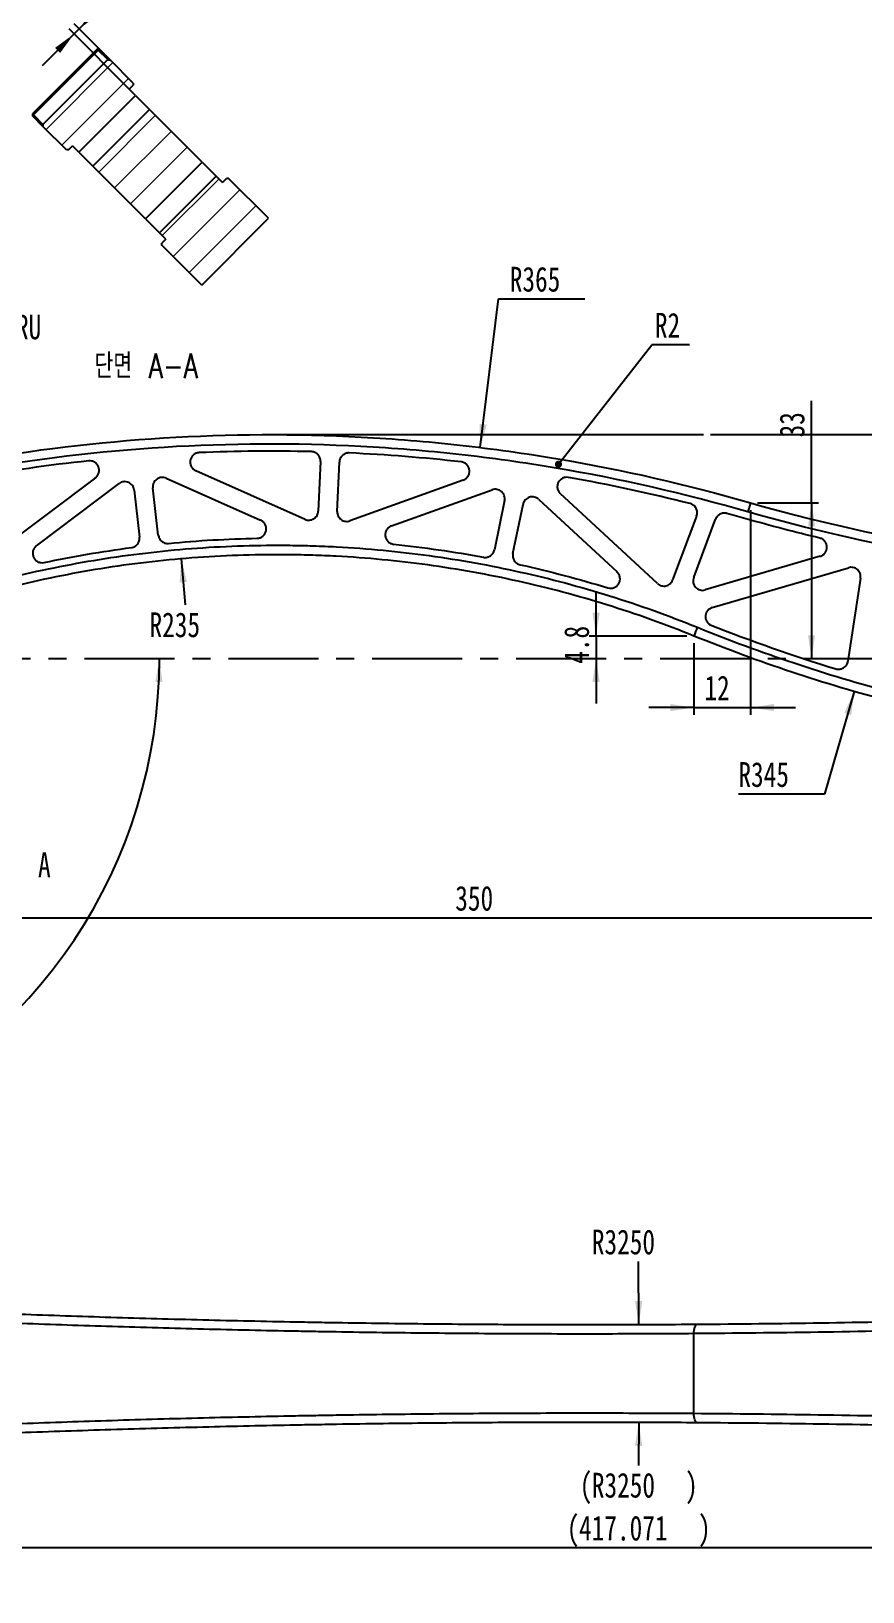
# Model space of a CAD drawing. Header units: millimetres. Extents: x 0 to 420, y -2093 to 2254.
# Drawn here: x 142.3 to 259.7, y 50 to 270.5 of the extents above; entities that cross this region are included whole.
import ezdxf

# ---------------------------------------------------------------- set-up
doc = ezdxf.new("R2010")
doc.units = ezdxf.units.MM
doc.header["$PDSIZE"] = -1
doc.linetypes.add('CENTERX2', pattern=[20.32, 12.7, -2.54, 2.54, -2.54])
for name, color, linetype in [('가는실선', 7, 'Continuous'), ('전체치수', 30, 'Continuous'), ('절단면', 230, 'Continuous'), ('중심선', 1, 'CENTERX2'), ('치수선', 104, 'Continuous')]:
    doc.layers.add(name, color=color, linetype=linetype)
doc.styles.add('SLDTEXTSTYLE2', font='TXT', dxfattribs={"width": 0.75, "bigfont": 'bigfont'})
doc.styles.add('SLDTEXTSTYLE4', font='TXT', dxfattribs={"width": 0.75})
doc.dimstyles.new('SLDDIMSTYLE0', dxfattribs={"dimtxt": 3.5, "dimasz": 3.302, "dimexe": 0, "dimexo": 0.0625, "dimgap": 0.875, "dimtad": 1, "dimdec": 3, "dimlfac": 1.5, "dimrnd": 1e-09, "dimzin": 12, "dimdsep": 46, "dimtxsty": 'SLDTEXTSTYLE4', "dimsah": 1, "dimcen": 0.09, "dimadec": 0, "dimazin": 3, "dimtfac": 1, "dimtdec": 3, "dimtofl": 0, "dimtmove": 0, "dimatfit": 3, "dimfxl": 1, "dimfrac": 2, "dimtolj": 1, "dimtzin": 12, "dimarcsym": 0})
doc.dimstyles.new('SLDDIMSTYLE1', dxfattribs={"dimtxt": 3.5, "dimasz": 3.302, "dimexe": 0, "dimexo": 0.0625, "dimgap": 0.875, "dimtad": 1, "dimdec": 3, "dimlfac": 1.5, "dimrnd": 1e-09, "dimzin": 12, "dimdsep": 46, "dimtxsty": 'SLDTEXTSTYLE4', "dimsah": 1, "dimcen": 0.09, "dimadec": 0, "dimazin": 3, "dimtfac": 1, "dimtdec": 3, "dimtmove": 0, "dimatfit": 0, "dimfxl": 1, "dimfrac": 2, "dimtolj": 1, "dimtzin": 12, "dimarcsym": 0})
doc.dimstyles.new('SLDDIMSTYLE2', dxfattribs={"dimtxt": 3.5, "dimasz": 3.302, "dimexe": 0, "dimexo": 0.0625, "dimgap": 0.875, "dimtad": 0, "dimtih": 1, "dimtoh": 1, "dimdec": 3, "dimlfac": 1.5, "dimrnd": 1e-09, "dimzin": 12, "dimdsep": 46, "dimtxsty": 'SLDTEXTSTYLE4', "dimblk1": 'NONE', "dimblk2": 'NONE', "dimsah": 1, "dimcen": 0, "dimadec": 0, "dimazin": 3, "dimtfac": 1, "dimtdec": 3, "dimtofl": 0, "dimtmove": 0, "dimatfit": 3, "dimldrblk": 'NONE', "dimfxl": 1, "dimfrac": 2, "dimtolj": 1, "dimtzin": 12, "dimarcsym": 0})
doc.dimstyles.new('SLDDIMSTYLE4', dxfattribs={"dimtxt": 0.18, "dimasz": 1.016, "dimexe": 0, "dimexo": 0.0625, "dimgap": 0, "dimtad": 0, "dimtih": 1, "dimtoh": 1, "dimdec": 0, "dimrnd": 1e-09, "dimzin": 0, "dimdsep": 46, "dimtxsty": 'Standard', "dimblk1": 'DOT', "dimblk2": 'DOT', "dimsah": 1, "dimcen": 0.09, "dimadec": 0, "dimazin": 0, "dimtfac": 1.016, "dimtdec": 0, "dimtofl": 0, "dimtmove": 0, "dimatfit": 3, "dimldrblk": 'DOT', "dimfxl": 1, "dimfrac": 2, "dimtolj": 1, "dimtzin": 0, "dimarcsym": 0})
doc.dimstyles.new('SLDDIMSTYLE6', dxfattribs={"dimtxt": 3.5, "dimasz": 3.302, "dimexe": 0, "dimexo": 0.0625, "dimgap": 0.875, "dimtad": 1, "dimdec": 4, "dimlfac": 1.5, "dimzin": 12, "dimdsep": 46, "dimtxsty": 'SLDTEXTSTYLE4', "dimsah": 1, "dimcen": 0.09, "dimazin": 3, "dimtfac": 1, "dimtofl": 0, "dimtmove": 0, "dimatfit": 3, "dimfxl": 1, "dimfrac": 2, "dimtolj": 1, "dimtzin": 12, "dimarcsym": 0})
doc.dimstyles.new('SLDDIMSTYLE8', dxfattribs={"dimtxt": 3.5, "dimasz": 3.302, "dimexe": 0, "dimexo": 0.0625, "dimgap": 0.875, "dimtad": 0, "dimtih": 1, "dimtoh": 1, "dimdec": 3, "dimlfac": 1.5, "dimrnd": 1e-09, "dimzin": 12, "dimdsep": 46, "dimtxsty": 'SLDTEXTSTYLE4', "dimblk1": 'NONE', "dimsah": 1, "dimcen": 0, "dimadec": 0, "dimazin": 3, "dimtfac": 1, "dimtdec": 3, "dimtmove": 0, "dimatfit": 3, "dimldrblk": 'NONE', "dimfxl": 1, "dimfrac": 2, "dimtolj": 1, "dimtzin": 12, "dimarcsym": 0})

# ---------------------------------------------------------------- blocks, each defined once
blk = doc.blocks.new('_D_7')
at = {"layer": '치수선', "transparency": 16777216, "insert": (221.43, 101.19), "char_height": 3.5, "attachment_point": 1, "style": 'SLDTEXTSTYLE4'}
blk.add_mtext('R3250', dxfattribs=at)
blk = doc.blocks.new('_None')
blk = doc.blocks.new('_D_8')
at = {"layer": '치수선', "transparency": 16777216, "char_height": 3.5, "attachment_point": 1, "style": 'SLDTEXTSTYLE4'}
for s, insert in [('(', (219.71, 66.83)), ('R3250', (221.43, 66.83)), (')', (234.61, 66.83))]:
    blk.add_mtext(s, dxfattribs=dict(at, insert=insert))
blk = doc.blocks.new('_D_13')
at = {"layer": '전체치수', "transparency": 16777216}
for p, q in [((354.16, 82.19), (354.16, 55.26)), ((76.11, 78.19), (76.11, 55.26)), ((76.11, 56.26), (354.16, 56.26))]:
    blk.add_line(p, q, dxfattribs=at)
for points in [[(76.11, 56.26), (79.41, 55.75), (79.41, 56.76)], [(354.16, 56.26), (350.86, 56.76), (350.86, 55.75)]]:
    blk.add_solid(points, dxfattribs=at)
at = {"layer": '전체치수', "transparency": 16777216, "char_height": 3.5, "attachment_point": 1, "style": 'SLDTEXTSTYLE4'}
for s, insert in [('(', (217.89, 60.77)), ('417.071', (219.62, 60.77)), (')', (236.43, 60.77))]:
    blk.add_mtext(s, dxfattribs=dict(at, insert=insert))
blk = doc.blocks.new('_D_14')
at = {"layer": '치수선', "transparency": 16777216}
for p, q in [((88.82, 180.83), (88.82, 144.23)), ((322.16, 180.83), (322.16, 144.23)), ((88.82, 145.23), (322.16, 145.23))]:
    blk.add_line(p, q, dxfattribs=at)
for points in [[(88.82, 145.23), (92.13, 144.72), (92.13, 145.74)], [(322.16, 145.23), (318.86, 145.74), (318.86, 144.72)]]:
    blk.add_solid(points, dxfattribs=at)
at = {"layer": '치수선', "transparency": 16777216, "insert": (202.14, 149.74), "char_height": 3.5, "attachment_point": 1, "style": 'SLDTEXTSTYLE4'}
blk.add_mtext('350', dxfattribs=at)
blk = doc.blocks.new('_D_18')
at = {"layer": '치수선', "transparency": 16777216}
for p, q in [((222.03, 185.03), (222.03, 191.38)), ((234.84, 185.03), (221.03, 185.03)), ((222.03, 185.03), (222.03, 181.83)), ((222.03, 181.83), (222.03, 175.48))]:
    blk.add_line(p, q, dxfattribs=at)
for points in [[(222.03, 185.03), (222.54, 188.34), (221.52, 188.34)], [(222.03, 181.83), (221.52, 178.53), (222.54, 178.53)]]:
    blk.add_solid(points, dxfattribs=at)
at = {"layer": '치수선', "transparency": 16777216, "insert": (217.52, 181.11), "char_height": 3.5, "attachment_point": 1, "rotation": 90, "style": 'SLDTEXTSTYLE4'}
blk.add_mtext('4.8', dxfattribs=at)
blk = doc.blocks.new('_D_19')
at = {"layer": '치수선', "transparency": 16777216}
for p, q in [((252.46, 203.83), (252.46, 218.25)), ((244.84, 203.83), (253.46, 203.83)), ((252.46, 203.83), (252.46, 181.83))]:
    blk.add_line(p, q, dxfattribs=at)
for points in [[(252.46, 203.83), (251.96, 200.53), (252.97, 200.53)], [(252.46, 181.83), (252.97, 185.14), (251.96, 185.14)]]:
    blk.add_solid(points, dxfattribs=at)
at = {"layer": '치수선', "transparency": 16777216, "insert": (247.95, 213.08), "char_height": 3.5, "attachment_point": 1, "rotation": 90, "style": 'SLDTEXTSTYLE4'}
blk.add_mtext('33', dxfattribs=at)
blk = doc.blocks.new('_D_20')
at = {"layer": '치수선', "transparency": 16777216}
blk.add_line((81.05, 174.05), (37.53, 130.54), dxfattribs=at)
blk.add_arc((88.82, 181.83), 71.54, 225, 0, dxfattribs=at)
for points in [[(160.36, 181.83), (159.78, 178.54), (160.79, 178.52)], [(38.24, 131.25), (40.28, 128.6), (40.98, 129.34)]]:
    blk.add_solid(points, dxfattribs=at)
at = {"layer": '치수선', "transparency": 16777216, "insert": (114.78, 119.85), "char_height": 3.5, "attachment_point": 1, "rotation": 26.8273, "style": 'SLDTEXTSTYLE4'}
blk.add_mtext('135°', dxfattribs=at)
blk = doc.blocks.new('_D_21')
at = {"layer": '전체치수', "transparency": 16777216}
for p, q in [((238.18, 213.48), (389.16, 213.48)), ((388.16, 213.48), (388.16, 168.17)), ((375.46, 168.17), (389.16, 168.17))]:
    blk.add_line(p, q, dxfattribs=at)
for points in [[(388.16, 213.48), (387.65, 210.17), (388.67, 210.17)], [(388.16, 168.17), (388.67, 171.47), (387.65, 171.47)]]:
    blk.add_solid(points, dxfattribs=at)
at = {"layer": '전체치수', "transparency": 16777216, "char_height": 3.5, "attachment_point": 1, "rotation": 90, "style": 'SLDTEXTSTYLE4'}
for s, insert in [(')', (383.65, 199.31)), ('67.964', (383.65, 185.08)), ('(', (383.65, 183.36))]:
    blk.add_mtext(s, dxfattribs=dict(at, insert=insert))
blk = doc.blocks.new('_D_23')
at = {"layer": '치수선', "transparency": 16777216}
blk.add_line((208.26, 232.67), (220.44, 232.67), dxfattribs=at)
at = {"layer": '치수선', "transparency": 16777216, "insert": (209.84, 237.18), "char_height": 3.5, "attachment_point": 1, "style": 'SLDTEXTSTYLE4'}
blk.add_mtext('R365', dxfattribs=at)
blk = doc.blocks.new('_D_24')
at = {"layer": '치수선', "transparency": 16777216, "insert": (127.77, 176.95), "char_height": 3.5, "attachment_point": 1, "style": 'SLDTEXTSTYLE4'}
blk.add_mtext('R100', dxfattribs=at)
blk = doc.blocks.new('_D_25')
at = {"layer": '치수선', "transparency": 16777216, "insert": (158.96, 188.37), "char_height": 3.5, "attachment_point": 1, "style": 'SLDTEXTSTYLE4'}
blk.add_mtext('R235', dxfattribs=at)
blk = doc.blocks.new('_D_26')
at = {"layer": '치수선', "transparency": 16777216, "insert": (268.2, 211.72), "char_height": 3.5, "attachment_point": 1, "style": 'SLDTEXTSTYLE4'}
blk.add_mtext('R400', dxfattribs=at)
blk = doc.blocks.new('_D_27')
at = {"layer": '치수선', "transparency": 16777216}
blk.add_line((254.31, 162.7), (242.13, 162.7), dxfattribs=at)
at = {"layer": '치수선', "transparency": 16777216, "insert": (242.13, 167.22), "char_height": 3.5, "attachment_point": 1, "style": 'SLDTEXTSTYLE4'}
blk.add_mtext('R345', dxfattribs=at)
blk = doc.blocks.new('_D_28')
at = {"layer": '치수선', "transparency": 16777216, "insert": (331.37, 162.8), "char_height": 3.5, "attachment_point": 1, "style": 'SLDTEXTSTYLE4'}
blk.add_mtext('R400', dxfattribs=at)
blk = doc.blocks.new('_D_29')
at = {"layer": '치수선', "transparency": 16777216, "insert": (325.11, 205.28), "char_height": 3.5, "attachment_point": 1, "style": 'SLDTEXTSTYLE4'}
blk.add_mtext('R400', dxfattribs=at)
blk = doc.blocks.new('_D_45')
at = {"layer": 'Defpoints', "color": 0, "transparency": 16777216}
for p in [(91.65, 194.88), (90.53, 192.17)]:
    blk.add_point(p, dxfattribs=at)
at = {"layer": '치수선', "color": 0, "lineweight": -2, "transparency": 16777216}
for p, q in [((105.56, 228.69), (92.9, 197.93)), ((108.87, 228.69), (105.56, 228.69)), ((90.53, 192.17), (91.65, 194.88))]:
    blk.add_line(p, q, dxfattribs=at)
at = {"layer": '치수선', "color": 0, "transparency": 16777216}
blk.add_solid([(92.39, 198.14), (93.41, 197.72), (91.65, 194.88)], dxfattribs=at)
at = {"layer": '치수선', "color": 0, "transparency": 16777216, "insert": (109.74, 230.44), "char_height": 3.5, "attachment_point": 1, "style": 'SLDTEXTSTYLE4'}
blk.add_mtext('\\A1;2 x ∅4.4 Hole THRU', dxfattribs=at)
blk = doc.blocks.new('_D_46')
at = {"layer": '치수선', "transparency": 16777216}
for p, q in [((243.84, 202.83), (243.84, 173.92)), ((235.84, 184.03), (235.84, 173.92)), ((235.84, 174.92), (229.49, 174.92)), ((235.84, 174.92), (243.84, 174.92)), ((243.84, 174.92), (250.19, 174.92))]:
    blk.add_line(p, q, dxfattribs=at)
for points in [[(235.84, 174.92), (232.54, 175.43), (232.54, 174.42)], [(243.84, 174.92), (247.14, 174.42), (247.14, 175.43)]]:
    blk.add_solid(points, dxfattribs=at)
at = {"layer": '치수선', "transparency": 16777216, "insert": (237.33, 179.44), "char_height": 3.5, "attachment_point": 1, "style": 'SLDTEXTSTYLE4'}
blk.add_mtext('12', dxfattribs=at)
blk = doc.blocks.new('SW_NOTE_0')
at = {"layer": '치수선', "color": 0}
blk.add_line((5.3, 0), (0, 0), dxfattribs=at)
at = {"layer": '치수선', "color": 0, "insert": (0.41, 4.54), "char_height": 3.5, "attachment_point": 1, "style": 'SLDTEXTSTYLE4'}
blk.add_mtext('R2', dxfattribs=at)
blk = doc.blocks.new('_Dot')
at = {"color": 0, "linetype": 'ByBlock', "lineweight": -2}
blk.add_line((-0.5, 0), (-1, 0), dxfattribs=at)
at = {"color": 0, "linetype": 'ByBlock', "const_width": 0.5}
blk.add_lwpolyline([(-0.25, 0, 1), (0.25, 0, 1)], format="xyb", close=True, dxfattribs=at)
blk = doc.blocks.new('_D_49')
at = {"layer": '치수선', "transparency": 16777216}
for p, q in [((149.01, 270.79), (155.91, 277.68)), ((152.68, 267.11), (148.3, 271.49)), ((148.3, 270.08), (143.81, 265.59)), ((156.23, 262.15), (147.59, 270.79)), ((149.01, 270.79), (148.3, 270.08))]:
    blk.add_line(p, q, dxfattribs=at)
for points in [[(149.01, 270.79), (151.7, 272.76), (150.98, 273.48)], [(148.3, 270.08), (145.61, 268.1), (146.33, 267.38)]]:
    blk.add_solid(points, dxfattribs=at)
at = {"layer": '치수선', "transparency": 16777216, "insert": (148.14, 276.3), "char_height": 3.5, "attachment_point": 1, "rotation": 45, "style": 'SLDTEXTSTYLE4'}
blk.add_mtext('1.5', dxfattribs=at)

msp = doc.modelspace()

# ---------------------------------------------------------------- hatches: boundary and pattern name
at = {"layer": '절단면', "linetype": 'Continuous', "lineweight": 18}
h = msp.add_hatch(dxfattribs=at)
h.set_pattern_fill('ANSI31', color=256, angle=3e-322, style=0)
edge = h.paths.add_edge_path(flags=0)
edge.add_line((147.223155, 253.713831), (147.505997, 253.713831))
edge.add_line((147.505997, 253.713831), (148.071683, 254.279516))
edge.add_line((148.071683, 254.279516), (148.974109, 253.37709))
edge.add_line((148.974109, 253.37709), (156.987986, 261.390967))
edge.add_line((156.987986, 261.390967), (156.08556, 262.293393))
edge.add_line((156.08556, 262.293393), (156.651245, 262.859078))
edge.add_line((156.651245, 262.859078), (156.651245, 263.141921))
edge.add_line((156.651245, 263.141921), (153.387305, 266.405861))
edge.add_spline(control_points=[(153.387305, 266.405861), (153.278683, 266.42016), (153.170067, 266.434496), (153.061455, 266.448869)], knot_values=[0.0000003285, 0.0000003285, 0.0000003285, 0.0000003285, 0.0004933428, 0.0004933428, 0.0004933428, 0.0004933428], weights=[1, 1, 1, 1], degree=3, periodic=0)
edge.add_line((153.061455, 266.448869), (143.916207, 257.303621))
edge.add_spline(control_points=[(143.916207, 257.303621), (143.93058, 257.195009), (143.944915, 257.086392), (143.959215, 256.977771)], knot_values=[0.0000003288, 0.0000003288, 0.0000003288, 0.0000003288, 0.0004933431, 0.0004933431, 0.0004933431, 0.0004933431], weights=[1, 1, 1, 1], degree=3, periodic=0)
edge.add_line((143.959215, 256.977771), (147.223155, 253.713831))
h = msp.add_hatch(dxfattribs=at)
h.set_pattern_fill('ANSI31', color=256, angle=3e-322, style=0)
h.paths.add_polyline_path([(150.940493, 251.410706), (158.402199, 243.949), (166.416076, 251.962876), (158.95437, 259.424583)], flags=0)
h = msp.add_hatch(dxfattribs=at)
h.set_pattern_fill('ANSI31', color=256, angle=3e-322, style=0)
h.paths.add_polyline_path([(160.368583, 241.982615), (161.271009, 241.080189), (160.705324, 240.514504), (160.705324, 240.231661), (166.331479, 234.605506), (175.75957, 244.033596), (170.133414, 249.659752), (169.850572, 249.659752), (169.284886, 249.094066), (168.38246, 249.996492)], flags=0)

# ---------------------------------------------------------------- linework, layer by layer
at = {"layer": '가는실선', "linetype": 'Continuous', "lineweight": 25}
for p, q in [((151.58405, 267.926273), (142.438803, 258.781026)), ((151.703286, 267.807037), (142.558038, 258.66179)), ((151.866893, 267.926273), (151.58405, 267.926273)), ((151.703286, 267.807037), (151.58405, 267.926273)), ((151.950358, 267.842808), (151.703286, 267.807037)), ((153.061455, 266.448869), (151.703286, 267.807037)), ((151.866893, 267.926273), (151.950358, 267.842808)), ((151.950358, 267.842808), (153.387305, 266.405861)), ((153.061455, 266.448869), (143.916207, 257.303621)), ((156.651245, 263.141921), (153.387305, 266.405861)), ((156.08556, 262.293393), (156.651245, 262.859078)), ((156.651245, 263.141921), (156.651245, 262.859078)), ((148.974109, 253.37709), (156.987986, 261.390967)), ((156.987986, 261.390967), (156.08556, 262.293393)), ((156.987986, 261.390967), (158.95437, 259.424583)), ((142.438803, 258.781026), (142.438803, 258.498183)), ((142.438803, 258.781026), (142.558038, 258.66179)), ((142.522268, 258.414718), (142.438803, 258.498183)), ((142.558038, 258.66179), (142.522268, 258.414718)), ((143.959215, 256.977771), (142.522268, 258.414718)), ((142.558038, 258.66179), (143.916207, 257.303621)), ((158.95437, 259.424583), (150.940493, 251.410706)), ((166.416076, 251.962876), (158.95437, 259.424583)), ((147.223155, 253.713831), (143.959215, 256.977771)), ((147.505997, 253.713831), (147.223155, 253.713831)), ((147.505997, 253.713831), (148.071683, 254.279516)), ((148.974109, 253.37709), (148.071683, 254.279516)), ((148.974109, 253.37709), (150.940493, 251.410706)), ((158.402199, 243.949), (150.940493, 251.410706)), ((158.402199, 243.949), (166.416076, 251.962876)), ((166.416076, 251.962876), (168.38246, 249.996492)), ((168.38246, 249.996492), (160.368583, 241.982615)), ((169.284886, 249.094066), (168.38246, 249.996492)), ((169.284886, 249.094066), (169.850572, 249.659752)), ((170.133414, 249.659752), (169.850572, 249.659752)), ((175.75957, 244.033596), (170.133414, 249.659752)), ((158.402199, 243.949), (160.368583, 241.982615)), ((166.331479, 234.605506), (175.75957, 244.033596)), ((161.271009, 241.080189), (160.368583, 241.982615)), ((161.271009, 241.080189), (160.705324, 240.514504)), ((160.705324, 240.231661), (160.705324, 240.514504)), ((166.331479, 234.605506), (160.705324, 240.231661)), ((150.370171, 209.774238), (150.370325, 209.774212)), ((183.108062, 209.68137), (182.798737, 202.670134)), ((185.465464, 202.612711), (185.774234, 209.611379)), ((151.313607, 207.382831), (136.856341, 196.510271)), ((161.311408, 207.323005), (174.657651, 201.381642)), ((180.924442, 201.510815), (165.487031, 208.383106)), ((218.112044, 207.437739), (218.112226, 207.437651)), ((142.992805, 197.788574), (154.66843, 206.569206)), ((156.794657, 205.653921), (157.550392, 198.993886)), ((160.200047, 199.294614), (159.44432, 205.954586)), ((203.264939, 207.051585), (187.248189, 201.299089)), ((193.131121, 200.578533), (207.338622, 205.681227)), ((230.691397, 192.439809), (216.973266, 205.146641)), ((209.095754, 204.159952), (207.676417, 197.199958)), ((210.289328, 196.667222), (211.708644, 203.627111)), ((213.921152, 204.338866), (224.996081, 194.080379)), ((236.225423, 201.976197), (232.846144, 192.95047)), ((235.818851, 193.285034), (238.907585, 201.534744)), ((253.679665, 196.291325), (237.442137, 191.537892)), ((238.441343, 189.05182), (257.682722, 194.684611)), ((259.375702, 193.205828), (257.603309, 181.472786)), ((235.838816, 75.233132), (235.838816, 86.489605))]:
    msp.add_line(p, q, dxfattribs=at)
at = {"layer": '가는실선', "linetype": 'Continuous', "lineweight": 25, "flags": 128}
for points in [[(235.838816, 86.489605), (235.846817, 86.74928), (235.873705, 86.99901), (235.918452, 87.22923), (235.979343, 87.431124), (236.054047, 87.59696), (236.139702, 87.720385), (236.233028, 87.796674), (236.33045, 87.822904)], [(236.33045, 73.899833), (236.233028, 73.926063), (236.139702, 74.002352), (236.054047, 74.125778), (235.979343, 74.291613), (235.918452, 74.493507), (235.873705, 74.723728), (235.846817, 74.973457), (235.838816, 75.233132)]]:
    msp.add_lwpolyline(points, dxfattribs=at)
at = {"layer": '가는실선', "linetype": 'Continuous', "lineweight": 25}
msp.add_arc((282.607968, 167.138903), 50.075478, 157.54132048, 159.06287831, dxfattribs=at)
for points in [[(153.061455, 266.448869), (153.170067, 266.434496), (153.278683, 266.42016), (153.387305, 266.405861)], [(143.959215, 256.977771), (143.944915, 257.086392), (143.93058, 257.195009), (143.916207, 257.303621)], [(150.370171, 209.774238), (144.714614, 209.169008), (139.088317, 208.364516), (133.491195, 207.361197)], [(181.808065, 211.073086), (176.528006, 211.200006), (171.249895, 211.153401), (165.973732, 210.933368)], [(202.963347, 209.63141), (197.71174, 210.222356), (192.446608, 210.639947), (187.167982, 210.884516)], [(235.304756, 203.736066), (229.618962, 205.179192), (223.888057, 206.413073), (218.112044, 207.437739)], [(243.196175, 201.589929), (242.303293, 201.849097), (241.408938, 202.103098), (240.513109, 202.351927)], [(253.642816, 198.860798), (250.142443, 199.700574), (246.660254, 200.610382), (243.196175, 201.589929)], [(161.653188, 198.117802), (165.805512, 198.519252), (169.967447, 198.75664), (174.138969, 198.830432)], [(144.069957, 195.41845), (148.151323, 196.281198), (152.26063, 196.982164), (156.397886, 197.521403)], [(193.430734, 197.998932), (197.686965, 197.555489), (201.918474, 196.940918), (206.125323, 196.155682)], [(211.307685, 195.098963), (215.484622, 194.174634), (219.617453, 193.083183), (223.706347, 191.825265)], [(238.138601, 186.623722), (243.972152, 184.303032), (249.891356, 182.227428), (255.896069, 180.396572)]]:
    msp.add_open_spline(points, degree=3, dxfattribs=at)
for points, knots in [([(133.229872, 209.684793), (142.432363, 211.328515), (151.669655, 212.433065), (170.212662, 213.584054), (179.518376, 213.630498), (193.52934, 212.889984), (198.178664, 212.509303), (207.43103, 211.484477), (212.034893, 210.840284), (225.779847, 208.514322), (234.85453, 206.440493), (243.838816, 203.833035)], [0, 0, 0, 0, 0.25, 0.25, 0.5, 0.5, 0.625, 0.625, 0.75, 0.75, 1, 1, 1, 1]), ([(243.457671, 202.551258), (234.525825, 205.145276), (225.503976, 207.208343), (211.838844, 209.522048), (207.261684, 210.162805), (198.062913, 211.182053), (193.440437, 211.560594), (179.510578, 212.296627), (170.258831, 212.24983), (151.823555, 211.10334), (142.640027, 210.003642), (133.491195, 208.367434)], [0, 0, 0, 0, 0.25, 0.25, 0.375, 0.375, 0.5, 0.5, 0.75, 0.75, 1, 1, 1, 1]), ([(151.313607, 207.382831), (151.430245, 207.470549), (151.529694, 207.574534), (151.694399, 207.814864), (151.755669, 207.945718), (151.834808, 208.225597), (151.851113, 208.369714), (151.836679, 208.659733), (151.80597, 208.801974), (151.69977, 209.071743), (151.624999, 209.197069), (151.485077, 209.363079), (151.433352, 209.415131), (151.323751, 209.508816), (151.265467, 209.550994), (151.141884, 209.625952), (151.076192, 209.658783), (150.942305, 209.71257), (150.873614, 209.733897), (150.66229, 209.781151), (150.515409, 209.789739), (150.370325, 209.774212)], [0, 0, 0, 0, 0.125, 0.125, 0.25, 0.25, 0.375, 0.375, 0.5, 0.5, 0.625, 0.625, 0.6875, 0.6875, 0.75, 0.75, 0.8125, 0.8125, 0.875, 0.875, 1, 1, 1, 1]), ([(165.973732, 210.933368), (165.82353, 210.927104), (165.678562, 210.896319), (165.399083, 210.785761), (165.272183, 210.708955), (165.044666, 210.512711), (164.949991, 210.398345), (164.799703, 210.138271), (164.747858, 209.999009), (164.691477, 209.704063), (164.688316, 209.555381), (164.73206, 209.258402), (164.778006, 209.116858), (164.916932, 208.850892), (165.006923, 208.732263), (165.225489, 208.526867), (165.349686, 208.444248), (165.487031, 208.383106)], [0, 0, 0, 0, 0.125, 0.125, 0.25, 0.25, 0.375, 0.375, 0.5, 0.5, 0.625, 0.625, 0.75, 0.75, 0.875, 0.875, 1, 1, 1, 1]), ([(183.108062, 209.68137), (183.111992, 209.770456), (183.107009, 209.858425), (183.079941, 210.032221), (183.057458, 210.118982), (182.996209, 210.284881), (182.957741, 210.363926), (182.865208, 210.514247), (182.810729, 210.58566), (182.630573, 210.778647), (182.483221, 210.884059), (182.162551, 211.028268), (181.986328, 211.068801), (181.808065, 211.073086)], [0, 0, 0, 0, 0.125, 0.125, 0.25, 0.25, 0.375, 0.375, 0.5, 0.5, 0.75, 0.75, 1, 1, 1, 1]), ([(187.167982, 210.884516), (187.079921, 210.888596), (186.992932, 210.883961), (186.82101, 210.85797), (186.735175, 210.836245), (186.570673, 210.776769), (186.492228, 210.739344), (186.342884, 210.649252), (186.271699, 210.596089), (186.078811, 210.42003), (185.97271, 210.275821), (185.825182, 209.961024), (185.782006, 209.787541), (185.774234, 209.611379)], [0, 0, 0, 0, 0.125, 0.125, 0.25, 0.25, 0.375, 0.375, 0.5, 0.5, 0.75, 0.75, 1, 1, 1, 1]), ([(203.264939, 207.051585), (203.406643, 207.102478), (203.535993, 207.175278), (203.770009, 207.364652), (203.868237, 207.476055), (204.026798, 207.731849), (204.082899, 207.86947), (204.148369, 208.163123), (204.15603, 208.311633), (204.121162, 208.610379), (204.079469, 208.753213), (203.948212, 209.023737), (203.86176, 209.144946), (203.648808, 209.357097), (203.527197, 209.443128), (203.256344, 209.573289), (203.112968, 209.614574), (202.963347, 209.63141)], [0, 0, 0, 0, 0.125, 0.125, 0.25, 0.25, 0.375, 0.375, 0.5, 0.5, 0.625, 0.625, 0.75, 0.75, 0.875, 0.875, 1, 1, 1, 1]), ([(161.311408, 207.323005), (161.203715, 207.370947), (161.092168, 207.403787), (160.861592, 207.440154), (160.743008, 207.443052), (160.51188, 207.418348), (160.396139, 207.390292), (160.179082, 207.306227), (160.075765, 207.24979), (159.886663, 207.111264), (159.802688, 207.030918), (159.655913, 206.848038), (159.594999, 206.747338), (159.501425, 206.534108), (159.468298, 206.419684), (159.433452, 206.189788), (159.431024, 206.071754), (159.44432, 205.954586)], [0, 0, 0, 0, 0.125, 0.125, 0.25, 0.25, 0.375, 0.375, 0.5, 0.5, 0.625, 0.625, 0.75, 0.75, 0.875, 0.875, 1, 1, 1, 1]), ([(218.112226, 207.437651), (217.970362, 207.462818), (217.828338, 207.4649), (217.543975, 207.423263), (217.407813, 207.380205), (217.023677, 207.186815), (216.813319, 206.975087), (216.654104, 206.655568), (216.62712, 206.588302), (216.584879, 206.452297), (216.569293, 206.383009), (216.549232, 206.241853), (216.544838, 206.169466), (216.547687, 206.026893), (216.554783, 205.956228), (216.580268, 205.816136), (216.598915, 205.746113), (216.646692, 205.611512), (216.67575, 205.546687), (216.778249, 205.359549), (216.867565, 205.24455), (216.973266, 205.146641)], [0, 0, 0, 0, 0.125, 0.125, 0.25, 0.25, 0.5, 0.5, 0.5625, 0.5625, 0.625, 0.625, 0.6875, 0.6875, 0.75, 0.75, 0.8125, 0.8125, 0.875, 0.875, 1, 1, 1, 1]), ([(156.794657, 205.653921), (156.781361, 205.771096), (156.753083, 205.883933), (156.667443, 206.101186), (156.609773, 206.204883), (156.471195, 206.391593), (156.388278, 206.477123), (156.205697, 206.621541), (156.104615, 206.681957), (155.889341, 206.774618), (155.777514, 206.80622), (155.545472, 206.839926), (155.427859, 206.841334), (155.196693, 206.813826), (155.081325, 206.78435), (154.86559, 206.697818), (154.76265, 206.640065), (154.66843, 206.569206)], [0, 0, 0, 0, 0.125, 0.125, 0.25, 0.25, 0.375, 0.375, 0.5, 0.5, 0.625, 0.625, 0.75, 0.75, 0.875, 0.875, 1, 1, 1, 1]), ([(209.095754, 204.159952), (209.119469, 204.276241), (209.127398, 204.393043), (209.112594, 204.627643), (209.089351, 204.744751), (209.014012, 204.966351), (208.960764, 205.073824), (208.829925, 205.268169), (208.751271, 205.357127), (208.57305, 205.511465), (208.475313, 205.575783), (208.262456, 205.678522), (208.150182, 205.715288), (207.919653, 205.758492), (207.800021, 205.764787), (207.566768, 205.746199), (207.450317, 205.721343), (207.338622, 205.681227)], [0, 0, 0, 0, 0.125, 0.125, 0.25, 0.25, 0.375, 0.375, 0.5, 0.5, 0.625, 0.625, 0.75, 0.75, 0.875, 0.875, 1, 1, 1, 1]), ([(213.921152, 204.338866), (213.834084, 204.419515), (213.738381, 204.486941), (213.530202, 204.596106), (213.418051, 204.637051), (213.18955, 204.687731), (213.070053, 204.698031), (212.836025, 204.687128), (212.719159, 204.666103), (212.494716, 204.593933), (212.388998, 204.543803), (212.190668, 204.41524), (212.100946, 204.338379), (211.944318, 204.163798), (211.876818, 204.064826), (211.771583, 203.855829), (211.732358, 203.7434), (211.708644, 203.627111)], [0, 0, 0, 0, 0.125, 0.125, 0.25, 0.25, 0.375, 0.375, 0.5, 0.5, 0.625, 0.625, 0.75, 0.75, 0.875, 0.875, 1, 1, 1, 1]), ([(236.225423, 201.976197), (236.25847, 202.064463), (236.281673, 202.154618), (236.309169, 202.338556), (236.313291, 202.433446), (236.301707, 202.619594), (236.28631, 202.711238), (236.23607, 202.89163), (236.201261, 202.979396), (236.115129, 203.144053), (236.062978, 203.222585), (235.943361, 203.366858), (235.876849, 203.431773), (235.730632, 203.547391), (235.650311, 203.598153), (235.483428, 203.680522), (235.396107, 203.71288), (235.304756, 203.736066)], [0, 0, 0, 0, 0.125, 0.125, 0.25, 0.25, 0.375, 0.375, 0.5, 0.5, 0.625, 0.625, 0.75, 0.75, 0.875, 0.875, 1, 1, 1, 1]), ([(243.838815, 203.833035), (243.837963, 203.833276), (243.834737, 203.825181), (243.823735, 203.793), (243.815836, 203.768518), (243.795793, 203.704452), (243.783744, 203.665186), (243.755622, 203.572316), (243.739409, 203.518226), (243.68668, 203.340901), (243.644655, 203.197831), (243.554817, 202.889087), (243.505582, 202.718508), (243.457671, 202.551258)], [0, 0, 0, 0, 0.125, 0.125, 0.25, 0.25, 0.375, 0.375, 0.5, 0.5, 0.75, 0.75, 1, 1, 1, 1]), ([(243.838816, 203.833035), (252.377756, 201.418733), (261.010095, 199.437172), (274.098056, 197.111402), (278.486564, 196.443995), (287.274998, 195.330756), (291.678924, 194.884076), (296.092533, 194.547122)], [0, 0, 0, 0, 0.5, 0.5, 0.75, 0.75, 1, 1, 1, 1]), ([(174.138976, 198.830431), (174.29029, 198.833107), (174.438078, 198.861038), (174.721768, 198.966481), (174.851954, 199.041881), (175.084581, 199.235465), (175.182406, 199.349825), (175.337615, 199.609617), (175.391969, 199.750003), (175.452174, 200.046555), (175.456863, 200.197068), (175.415256, 200.496756), (175.369721, 200.640334), (175.231052, 200.909184), (175.140409, 201.029567), (174.920492, 201.237078), (174.796278, 201.319929), (174.657651, 201.381642)], [0, 0, 0, 0, 0.125, 0.125, 0.25, 0.25, 0.375, 0.375, 0.5, 0.5, 0.625, 0.625, 0.75, 0.75, 0.875, 0.875, 1, 1, 1, 1]), ([(180.924442, 201.510815), (181.024076, 201.466461), (181.127019, 201.435063), (181.339297, 201.397298), (181.44916, 201.391354), (181.663735, 201.40583), (181.771186, 201.426298), (181.97726, 201.492448), (182.074914, 201.53743), (182.259399, 201.651332), (182.344477, 201.719516), (182.494955, 201.873307), (182.561862, 201.960787), (182.725512, 202.239432), (182.789122, 202.452193), (182.798737, 202.670134)], [0, 0, 0, 0, 0.125, 0.125, 0.25, 0.25, 0.375, 0.375, 0.5, 0.5, 0.625, 0.625, 0.75, 0.75, 1, 1, 1, 1]), ([(185.465464, 202.612711), (185.460621, 202.502944), (185.469243, 202.394864), (185.512508, 202.181962), (185.547732, 202.076881), (185.641132, 201.881396), (185.700435, 201.788376), (185.839269, 201.620435), (185.917912, 201.545951), (186.093834, 201.416148), (186.189366, 201.362432), (186.389829, 201.279843), (186.496828, 201.250437), (186.711393, 201.218983), (186.820707, 201.216324), (187.038607, 201.238028), (187.144793, 201.261955), (187.248189, 201.299089)], [0, 0, 0, 0, 0.125, 0.125, 0.25, 0.25, 0.375, 0.375, 0.5, 0.5, 0.625, 0.625, 0.75, 0.75, 0.875, 0.875, 1, 1, 1, 1]), ([(240.513109, 202.351927), (240.352885, 202.396431), (240.187914, 202.410416), (239.94099, 202.385668), (239.860477, 202.369928), (239.702954, 202.323821), (239.62518, 202.293001), (239.478304, 202.218288), (239.40899, 202.174533), (239.278564, 202.074295), (239.217168, 202.017294), (239.052859, 201.833565), (238.965894, 201.690483), (238.907585, 201.534744)], [0, 0, 0, 0, 0.25, 0.25, 0.375, 0.375, 0.5, 0.5, 0.625, 0.625, 0.75, 0.75, 1, 1, 1, 1]), ([(295.493772, 193.252496), (291.098609, 193.59572), (286.713019, 194.047374), (277.961044, 195.168003), (273.59091, 195.837795), (260.558281, 198.166663), (251.961796, 200.145161), (243.457671, 202.551258)], [0, 0, 0, 0, 0.25, 0.25, 0.5, 0.5, 1, 1, 1, 1]), ([(156.397886, 197.521403), (156.484236, 197.532658), (156.568069, 197.552105), (156.730908, 197.606712), (156.810702, 197.642362), (156.960918, 197.727981), (157.031048, 197.777542), (157.161472, 197.890002), (157.222075, 197.953529), (157.328224, 198.089022), (157.374461, 198.161425), (157.453018, 198.315709), (157.484814, 198.396971), (157.555149, 198.644858), (157.570037, 198.820759), (157.550392, 198.993886)], [0, 0, 0, 0, 0.125, 0.125, 0.25, 0.25, 0.375, 0.375, 0.5, 0.5, 0.625, 0.625, 0.75, 0.75, 1, 1, 1, 1]), ([(160.200047, 199.294614), (160.20987, 199.208048), (160.227933, 199.123868), (160.279862, 198.960084), (160.314205, 198.87968), (160.39736, 198.728039), (160.44577, 198.657088), (160.556093, 198.524811), (160.618619, 198.463174), (160.752342, 198.354822), (160.823971, 198.307406), (160.976932, 198.226331), (161.057625, 198.193218), (161.304248, 198.118828), (161.479819, 198.10104), (161.653188, 198.117802)], [0, 0, 0, 0, 0.125, 0.125, 0.25, 0.25, 0.375, 0.375, 0.5, 0.5, 0.625, 0.625, 0.75, 0.75, 1, 1, 1, 1]), ([(193.131121, 200.578533), (192.989501, 200.527669), (192.860219, 200.454924), (192.626309, 200.265712), (192.528098, 200.154393), (192.369536, 199.898821), (192.313393, 199.761285), (192.247795, 199.467859), (192.240039, 199.319406), (192.274655, 199.020833), (192.316215, 198.878006), (192.447124, 198.60755), (192.533428, 198.486283), (192.74598, 198.274048), (192.867458, 198.187887), (193.137924, 198.057469), (193.281227, 198.015981), (193.430734, 197.998932)], [0, 0, 0, 0, 0.125, 0.125, 0.25, 0.25, 0.375, 0.375, 0.5, 0.5, 0.625, 0.625, 0.75, 0.75, 0.875, 0.875, 1, 1, 1, 1]), ([(253.679665, 196.291325), (253.81959, 196.332287), (253.949167, 196.394485), (254.187751, 196.561098), (254.291137, 196.661818), (254.463743, 196.895433), (254.529828, 197.024376), (254.618682, 197.300398), (254.640226, 197.444187), (254.637298, 197.661309), (254.630322, 197.734186), (254.605046, 197.875916), (254.586763, 197.945446), (254.53877, 198.081803), (254.508855, 198.148751), (254.439596, 198.275085), (254.400071, 198.335116), (254.311169, 198.44887), (254.261415, 198.502815), (254.155351, 198.600509), (254.098728, 198.644765), (253.918082, 198.763758), (253.783858, 198.823866), (253.642816, 198.860798)], [0, 0, 0, 0, 0.125, 0.125, 0.25, 0.25, 0.375, 0.375, 0.5, 0.5, 0.5625, 0.5625, 0.625, 0.625, 0.6875, 0.6875, 0.75, 0.75, 0.8125, 0.8125, 0.875, 0.875, 1, 1, 1, 1]), ([(133.493229, 191.746086), (137.732004, 192.961076), (141.992589, 193.990443), (150.556122, 195.688992), (154.859073, 196.358148), (163.506982, 197.339538), (167.851939, 197.651773), (174.40125, 197.849375), (176.589673, 197.87006), (179.880394, 197.832391), (180.97865, 197.808382), (183.177881, 197.737255), (184.279992, 197.690073), (189.783361, 197.396592), (194.145844, 196.979262), (202.792812, 195.790538), (207.077292, 195.01912), (215.568991, 193.125591), (219.77621, 192.003482), (228.112539, 189.40475), (232.241654, 187.928153), (236.33045, 186.26859)], [0, 0, 0, 0, 0.125, 0.125, 0.25, 0.25, 0.375, 0.375, 0.4375, 0.4375, 0.46875, 0.46875, 0.5, 0.5, 0.625, 0.625, 0.75, 0.75, 0.875, 0.875, 1, 1, 1, 1]), ([(235.838816, 185.033035), (231.782811, 186.678276), (227.686865, 188.142146), (219.417609, 190.718537), (215.244294, 191.831032), (206.821137, 193.708436), (202.571295, 194.473344), (193.994348, 195.652207), (189.667248, 196.066188), (184.208594, 196.35754), (183.1154, 196.404402), (180.933974, 196.475096), (179.844607, 196.498993), (176.580511, 196.53663), (174.409785, 196.516334), (167.913403, 196.321109), (163.60352, 196.012073), (155.025341, 195.040259), (150.757045, 194.377481), (142.2624, 192.694895), (138.036047, 191.675112), (133.831287, 190.471358)], [0, 0, 0, 0, 0.125, 0.125, 0.25, 0.25, 0.375, 0.375, 0.5, 0.5, 0.53125, 0.53125, 0.5625, 0.5625, 0.625, 0.625, 0.75, 0.75, 0.875, 0.875, 1, 1, 1, 1]), ([(142.992805, 197.788574), (142.871554, 197.697388), (142.768812, 197.588621), (142.600533, 197.336108), (142.53967, 197.199349), (142.464709, 196.905299), (142.452672, 196.756027), (142.479534, 196.453803), (142.517731, 196.308947), (142.643322, 196.032843), (142.727438, 195.908844), (142.937442, 195.690132), (143.057941, 195.601053), (143.328507, 195.464435), (143.47174, 195.420362), (143.772228, 195.381222), (143.921553, 195.387079), (144.069957, 195.41845)], [0, 0, 0, 0, 0.125, 0.125, 0.25, 0.25, 0.375, 0.375, 0.5, 0.5, 0.625, 0.625, 0.75, 0.75, 0.875, 0.875, 1, 1, 1, 1]), ([(206.125323, 196.155682), (206.210944, 196.1397), (206.296702, 196.132292), (206.468478, 196.133917), (206.555398, 196.143174), (206.724735, 196.178203), (206.806753, 196.203676), (206.96555, 196.270351), (207.042812, 196.312051), (207.185617, 196.408121), (207.251955, 196.462697), (207.374325, 196.585159), (207.429657, 196.652608), (207.573113, 196.866603), (207.641609, 197.029266), (207.676417, 197.199958)], [0, 0, 0, 0, 0.125, 0.125, 0.25, 0.25, 0.375, 0.375, 0.5, 0.5, 0.625, 0.625, 0.75, 0.75, 1, 1, 1, 1]), ([(210.289328, 196.667222), (210.271924, 196.581875), (210.26309, 196.49625), (210.261858, 196.324467), (210.269668, 196.237401), (210.301878, 196.067502), (210.325985, 195.98507), (210.390013, 195.825183), (210.430424, 195.747238), (210.524109, 195.602854), (210.577575, 195.535617), (210.69799, 195.411228), (210.76451, 195.354783), (210.976092, 195.207791), (211.137595, 195.136603), (211.307685, 195.098963)], [0, 0, 0, 0, 0.125, 0.125, 0.25, 0.25, 0.375, 0.375, 0.5, 0.5, 0.625, 0.625, 0.75, 0.75, 1, 1, 1, 1]), ([(223.706347, 191.825265), (223.850634, 191.781912), (223.998016, 191.763549), (224.298961, 191.776759), (224.444244, 191.807997), (224.723957, 191.919593), (224.850905, 191.996995), (225.078171, 192.194466), (225.17258, 192.309434), (225.322055, 192.570688), (225.37334, 192.710417), (225.428377, 193.006254), (225.430763, 193.155157), (225.385267, 193.452532), (225.338435, 193.59398), (225.197539, 193.859691), (225.106609, 193.977999), (224.996081, 194.080379)], [0, 0, 0, 0, 0.125, 0.125, 0.25, 0.25, 0.375, 0.375, 0.5, 0.5, 0.625, 0.625, 0.75, 0.75, 0.875, 0.875, 1, 1, 1, 1]), ([(259.375702, 193.205828), (259.392502, 193.317043), (259.395094, 193.427991), (259.372783, 193.649372), (259.347337, 193.759865), (259.270999, 193.968071), (259.219066, 194.068708), (259.0929, 194.252188), (259.019218, 194.335116), (258.850102, 194.482893), (258.757679, 194.544999), (258.55924, 194.64523), (258.452333, 194.683278), (258.23577, 194.730964), (258.123224, 194.741345), (257.900359, 194.73373), (257.790654, 194.716207), (257.682722, 194.684611)], [0, 0, 0, 0, 0.125, 0.125, 0.25, 0.25, 0.375, 0.375, 0.5, 0.5, 0.625, 0.625, 0.75, 0.75, 0.875, 0.875, 1, 1, 1, 1]), ([(230.691397, 192.439809), (230.771998, 192.36515), (230.860017, 192.301851), (231.050391, 192.197209), (231.153322, 192.156139), (231.362827, 192.100995), (231.472124, 192.086091), (231.690003, 192.083411), (231.79767, 192.095243), (232.010435, 192.145514), (232.113189, 192.18366), (232.305812, 192.283185), (232.397432, 192.345798), (232.560169, 192.489151), (232.632877, 192.570824), (232.757215, 192.751097), (232.80762, 192.847579), (232.846144, 192.95047)], [0, 0, 0, 0, 0.125, 0.125, 0.25, 0.25, 0.375, 0.375, 0.5, 0.5, 0.625, 0.625, 0.75, 0.75, 0.875, 0.875, 1, 1, 1, 1]), ([(235.818851, 193.285034), (235.775336, 193.168811), (235.748754, 193.049338), (235.728602, 192.804059), (235.735697, 192.679719), (235.783089, 192.439395), (235.824132, 192.320833), (235.935292, 192.102834), (236.006972, 192.000186), (236.173918, 191.820386), (236.26973, 191.7421), (236.480763, 191.613893), (236.593061, 191.565354), (236.831255, 191.499485), (236.953715, 191.483397), (237.199175, 191.485038), (237.323036, 191.503026), (237.442137, 191.537892)], [0, 0, 0, 0, 0.125, 0.125, 0.25, 0.25, 0.375, 0.375, 0.5, 0.5, 0.625, 0.625, 0.75, 0.75, 0.875, 0.875, 1, 1, 1, 1]), ([(238.441343, 189.05182), (238.316282, 189.015209), (238.199532, 188.961543), (237.982314, 188.820801), (237.884395, 188.734784), (237.717344, 188.538642), (237.647538, 188.42726), (237.543932, 188.192041), (237.508818, 188.064941), (237.476968, 187.809948), (237.479699, 187.678397), (237.522331, 187.424465), (237.56229, 187.300133), (237.676335, 187.068074), (237.7492, 186.961778), (237.926047, 186.770794), (238.026358, 186.689921), (238.138601, 186.623722)], [0, 0, 0, 0, 0.125, 0.125, 0.25, 0.25, 0.375, 0.375, 0.5, 0.5, 0.625, 0.625, 0.75, 0.75, 0.875, 0.875, 1, 1, 1, 1]), ([(236.33045, 186.26859), (245.366113, 182.60119), (254.540244, 179.548611), (273.154685, 174.62686), (282.595026, 172.757823), (292.169709, 171.486554)], [0, 0, 0, 0, 0.5, 0.5, 1, 1, 1, 1]), ([(292.380313, 170.119676), (282.683859, 171.391521), (273.12415, 173.271959), (254.275619, 178.237438), (244.986765, 181.322344), (235.838816, 185.033035)], [0, 0, 0, 0, 0.5, 0.5, 1, 1, 1, 1]), ([(255.896069, 180.396572), (255.988209, 180.368478), (256.081676, 180.350766), (256.271162, 180.335293), (256.368267, 180.337809), (256.651428, 180.375892), (256.835547, 180.442842), (257.076538, 180.594833), (257.152441, 180.654919), (257.288548, 180.788957), (257.348704, 180.862439), (257.453226, 181.02233), (257.497126, 181.108604), (257.564613, 181.285706), (257.58892, 181.377528), (257.603309, 181.472786)], [0, 0, 0, 0, 0.125, 0.125, 0.25, 0.25, 0.5, 0.5, 0.625, 0.625, 0.75, 0.75, 0.875, 0.875, 1, 1, 1, 1]), ([(133.493229, 89.527953), (137.732004, 89.356971), (141.992589, 89.19758), (150.556122, 88.90277), (154.859073, 88.767351), (163.506982, 88.521236), (167.851939, 88.410539), (174.40125, 88.26359), (176.589673, 88.217789), (179.880394, 88.153932), (180.97865, 88.133453), (183.177881, 88.094123), (184.279992, 88.075252), (189.783361, 87.985223), (194.145844, 87.927279), (202.792812, 87.838073), (207.077292, 87.806814), (215.568991, 87.769592), (219.77621, 87.763631), (228.112539, 87.775651), (232.241654, 87.793634), (236.33045, 87.822904)], [0, 0, 0, 0, 0.125, 0.125, 0.25, 0.25, 0.375, 0.375, 0.4375, 0.4375, 0.46875, 0.46875, 0.5, 0.5, 0.625, 0.625, 0.75, 0.75, 0.875, 0.875, 1, 1, 1, 1]), ([(235.838816, 86.489605), (231.782811, 86.460322), (227.686865, 86.44233), (219.417609, 86.430295), (215.244294, 86.436251), (206.821137, 86.473466), (202.571295, 86.504722), (193.994348, 86.593923), (189.667248, 86.651866), (184.208594, 86.741892), (183.1154, 86.760762), (180.933974, 86.800093), (179.844607, 86.820571), (176.580511, 86.884429), (174.409785, 86.930231), (167.913403, 87.077184), (163.60352, 87.187886), (155.025341, 87.434018), (150.757045, 87.569448), (142.2624, 87.864287), (138.036047, 88.023697), (133.831287, 88.194702)], [0, 0, 0, 0, 0.125, 0.125, 0.25, 0.25, 0.375, 0.375, 0.5, 0.5, 0.53125, 0.53125, 0.5625, 0.5625, 0.625, 0.625, 0.75, 0.75, 0.875, 0.875, 1, 1, 1, 1]), ([(308.093938, 88.194702), (301.851751, 87.944438), (295.666092, 87.723146), (283.404625, 87.335506), (277.328823, 87.169163), (265.286135, 86.888636), (259.319248, 86.774455), (247.495589, 86.595579), (241.63881, 86.530885), (235.838816, 86.489605)], [0, 0, 0, 0, 0.25, 0.25, 0.5, 0.5, 0.75, 0.75, 1, 1, 1, 1]), ([(236.33045, 87.822904), (242.095177, 87.864172), (247.916405, 87.928856), (259.668418, 88.107717), (265.59921, 88.221893), (277.569172, 88.50242), (283.608343, 88.668769), (295.796018, 89.056431), (301.944514, 89.277741), (308.149268, 89.528031)], [0, 0, 0, 0, 0.25, 0.25, 0.5, 0.5, 0.75, 0.75, 1, 1, 1, 1]), ([(133.831287, 73.528035), (138.036047, 73.69904), (142.2624, 73.85845), (150.757045, 74.153289), (155.025341, 74.28872), (163.60352, 74.534851), (167.913403, 74.645553), (174.409785, 74.792507), (176.580511, 74.838308), (179.844607, 74.902166), (180.933974, 74.922645), (183.1154, 74.961975), (184.208594, 74.980846), (189.667248, 75.070872), (193.994348, 75.128814), (202.571295, 75.218015), (206.821137, 75.249272), (215.244294, 75.286486), (219.417609, 75.292442), (227.686865, 75.280407), (231.782811, 75.262415), (235.838816, 75.233132)], [0, 0, 0, 0, 0.125, 0.125, 0.25, 0.25, 0.375, 0.375, 0.4375, 0.4375, 0.46875, 0.46875, 0.5, 0.5, 0.625, 0.625, 0.75, 0.75, 0.875, 0.875, 1, 1, 1, 1]), ([(235.838816, 75.233132), (241.63881, 75.191852), (247.495589, 75.127159), (259.319248, 74.948282), (265.286135, 74.834102), (277.328823, 74.553575), (283.404625, 74.387231), (295.666092, 73.999591), (301.851751, 73.778299), (308.093938, 73.528035)], [0, 0, 0, 0, 0.25, 0.25, 0.5, 0.5, 0.75, 0.75, 1, 1, 1, 1]), ([(236.33045, 73.899833), (232.241654, 73.929104), (228.112539, 73.947086), (219.77621, 73.959107), (215.568991, 73.953145), (207.077292, 73.915923), (202.792812, 73.884664), (194.145844, 73.795459), (189.783361, 73.737514), (184.279992, 73.647485), (183.177881, 73.628615), (180.97865, 73.589284), (179.880394, 73.568806), (176.589673, 73.504948), (174.40125, 73.459148), (167.851939, 73.312198), (163.506982, 73.201502), (154.859073, 72.955387), (150.556122, 72.819967), (141.992589, 72.525158), (137.732004, 72.365766), (133.493229, 72.194784)], [0, 0, 0, 0, 0.125, 0.125, 0.25, 0.25, 0.375, 0.375, 0.5, 0.5, 0.53125, 0.53125, 0.5625, 0.5625, 0.625, 0.625, 0.75, 0.75, 0.875, 0.875, 1, 1, 1, 1]), ([(308.149268, 72.194706), (301.944514, 72.444996), (295.796018, 72.666307), (283.608343, 73.053969), (277.569172, 73.220317), (265.59921, 73.500844), (259.668418, 73.61502), (247.916405, 73.793882), (242.095177, 73.858565), (236.33045, 73.899833)], [0, 0, 0, 0, 0.25, 0.25, 0.5, 0.5, 0.75, 0.75, 1, 1, 1, 1])]:
    msp.add_open_spline(points, degree=3, knots=knots, dxfattribs=at)
at = {"layer": '전체치수'}
msp.add_line((176.016176, 213.475973), (237.183064, 213.475973), dxfattribs=at)
at = {"layer": '중심선'}
msp.add_line((88.824528, 181.833035), (322.157862, 181.833035), dxfattribs=at)
at = {"layer": '치수선'}
for p, q in [((205.675982, 211.661598), (208.256138, 232.671735)), ((163.44864, 195.939082), (164.012734, 189.417927)), ((258.495362, 177.191318), (254.312674, 162.703636)), ((228.059448, 87.779482), (228.029724, 96.675867)), ((228.049977, 73.943287), (228.029711, 67.869998))]:
    msp.add_line(p, q, dxfattribs=at)
for points in [[(205.675982, 211.661598), (206.582673, 214.877057), (205.574249, 215.000897)], [(163.44864, 195.939082), (163.227098, 192.605587), (164.239318, 192.693146)], [(258.495362, 177.191318), (257.091393, 174.159793), (258.067526, 173.877978)], [(228.059448, 87.779482), (228.556413, 91.083161), (227.540418, 91.079766)], [(228.049977, 73.943287), (227.530962, 70.643), (228.546956, 70.63961)]]:
    msp.add_solid(points, dxfattribs=at)

# ---------------------------------------------------------------- block references
msp.add_blockref('SW_NOTE_0', (229.924242, 226.140972), dxfattribs=at)

# ---------------------------------------------------------------- texts
at = {"layer": '절단면', "char_height": 3.5}
for s, insert, attachment_point, style in [('단면 A-A', (158.500856, 224.942036), 2, 'SLDTEXTSTYLE2'), ('A', (143.215569, 154.461203), 1, 'SLDTEXTSTYLE4')]:
    msp.add_mtext(s, dxfattribs=dict(at, insert=insert, attachment_point=attachment_point, style=style))

# ---------------------------------------------------------------- dimensions: what is measured, and where the dimension line sits
at = {"layer": '전체치수'}
for base, p1, p2, angle, picture, middle in [((388.157862, 168.166326), (237.183064, 213.475973), (374.458101, 168.166326), 90, '_D_21', (388.157862, 192.193263)), ((354.157862, 56.256584), (76.110483, 79.194702), (354.157862, 83.194702), 0, '_D_13', (228.020441, 56.256584))]:
    dim = msp.add_linear_dim(base=base, p1=p1, p2=p2, angle=angle, text='(<>)', dimstyle='SLDDIMSTYLE0', dxfattribs=at)
    dim.commit()
    dim.dimension.update_dxf_attribs({"geometry": picture, "text_midpoint": middle, "dimtype": 160})
at = {"layer": '치수선'}
for center, picture, middle in [((220.820283, 2254.434055), '_D_7', (228.020441, 99.453992)), ((316.39193, 460.440043), '_D_26', (273.491732, 209.981508)), ((297.035466, 433.582643), '_D_29', (330.409117, 203.543295)), ((322.292271, 398.166326), '_D_27', (247.428993, 165.481761)), ((176.016176, -29.85736), '_D_23', (215.139819, 235.44986)), ((176.95023, 39.855285), '_D_25', (164.253048, 186.639802)), ((152.127124, 126.364322), '_D_24', (133.064991, 175.214272)), ((316.866195, -72.778649), '_D_28', (336.661553, 161.065677))]:
    dim = msp.add_radius_dim(center=center, mpoint=(0, 0), dimstyle='SLDDIMSTYLE2', dxfattribs=at)
    dim.commit()
    dim.dimension.update_dxf_attribs({"geometry": picture, "text_midpoint": middle, "dimtype": 164})
for base, p1, p2, angle, dimstyle, picture, middle in [((148.3009, 270.078053), (153.387305, 266.405861), (156.934088, 261.444865), 45, 'SLDDIMSTYLE1', '_D_49', (153.620159, 275.397312)), ((252.463253, 181.833035), (243.838816, 203.833035), (322.157862, 181.833035), 90, 'SLDDIMSTYLE0', '_D_19', (252.463253, 215.666278)), ((222.030156, 181.833035), (235.838816, 185.033035), (322.157862, 181.833035), 90, 'SLDDIMSTYLE1', '_D_18', (222.030156, 184.338535))]:
    dim = msp.add_linear_dim(base=base, p1=p1, p2=p2, angle=angle, dimstyle=dimstyle, dxfattribs=at)
    dim.commit()
    dim.dimension.update_dxf_attribs({"geometry": picture, "text_midpoint": middle, "dimtype": 160})
dim = msp.add_diameter_dim_2p(p1=(90.528986, 192.167611), p2=(91.645553, 194.880123), text='2 x <> Hole THRU', dimstyle='SLDDIMSTYLE8', dxfattribs=at)
dim.commit()
dim.dimension.update_dxf_attribs({"geometry": '_D_45', "text_midpoint": (131.396634, 228.691155), "dimtype": 163})
for base, p1, p2, dimstyle, picture, middle in [((243.838816, 174.92454), (235.838816, 185.033035), (243.838816, 203.833035), 'SLDDIMSTYLE1', '_D_46', (239.91902, 174.92454)), ((322.157862, 145.230953), (88.824528, 181.833035), (322.157862, 181.833035), 'SLDDIMSTYLE0', '_D_14', (206.018309, 145.230953))]:
    dim = msp.add_linear_dim(base=base, p1=p1, p2=p2, dimstyle=dimstyle, dxfattribs=at)
    dim.commit()
    dim.dimension.update_dxf_attribs({"geometry": picture, "text_midpoint": middle, "dimtype": 160})
dim = msp.add_angular_dim_2l(base=(116.200339, 115.741982), line1=((81.75346, 174.761967), (88.824528, 181.833035)), line2=((322.157862, 181.833035), (88.824528, 181.833035)), dimstyle='SLDDIMSTYLE6', dxfattribs=at)
dim.commit()
dim.dimension.update_dxf_attribs({"geometry": '_D_20', "text_midpoint": (121.109133, 117.996004), "dimtype": 162})
dim = msp.add_radius_dim(center=(220.820283, -2092.711318), mpoint=(0, 0), text='(<>)', dimstyle='SLDDIMSTYLE2', dxfattribs=at)
dim.commit()
dim.dimension.update_dxf_attribs({"geometry": '_D_8', "text_midpoint": (228.020441, 65.091873), "dimtype": 164})

# ---------------------------------------------------------------- leaders
msp.add_leader([(216.714733, 209.292816), (229.924242, 226.140972)], dimstyle='SLDDIMSTYLE4', dxfattribs=at)

doc.saveas('drawing.dxf')
